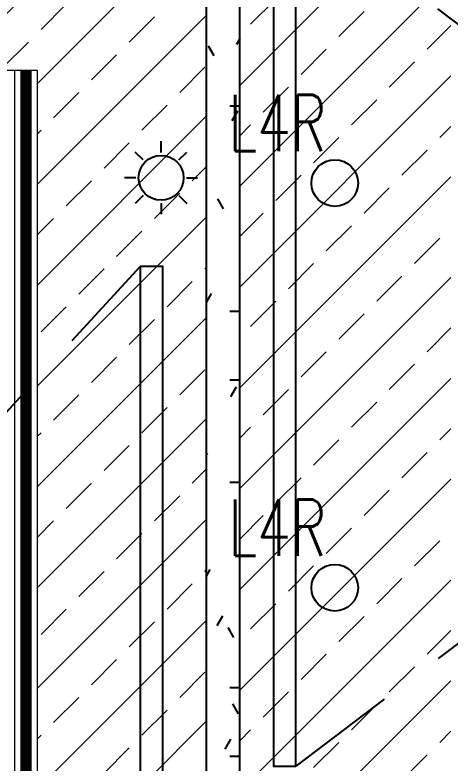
# Model space of a CAD drawing. Header units: millimetres. Extents: x -92759 to 184353, y -15225 to 86714.
# Drawn here: x 62201 to 64138, y 63930 to 67261 of the extents above; entities that cross this region are included whole.
import ezdxf

# ---------------------------------------------------------------- set-up
doc = ezdxf.new("R2010")
doc.units = ezdxf.units.MM
doc.linetypes.add('HIDDEN', pattern=[0.375, 0.25, -0.125])
doc.linetypes.add('IDA - Center 2', pattern=[1950, 450, -300, 900, -300])
for name, color, linetype in [('0-1', 9, 'Continuous'), ('A-_WALL----_H-1', 9, 'Continuous'), ('A-_WALLPRTN_E', 8, 'Continuous'), ('A-PATT-CONC', 8, 'Continuous'), ('E-_LIGT----_E-', 3, 'Continuous'), ('E-legend', 1, 'Continuous'), ('M-_SANIFIXR_E', 9, 'Continuous')]:
    doc.layers.add(name, color=color, linetype=linetype)
doc.layers.add('A-_DETA----_ED-2', color=1, linetype='Continuous', true_color=0xff0000)
doc.layers.add('E-_FIREALAM_E-1', color=1, linetype='Continuous', true_color=0xff0000)
doc.layers.add('HFI 9MM FPB', color=94, linetype='Continuous', lineweight=5)
doc.styles.add('Simplex', font='simplex_.ttf', dxfattribs={"width": 0.7, "height": 450})

# ---------------------------------------------------------------- blocks, each defined once
blk = doc.blocks.new('IDA - Strobe Light - IDA - Strobe Light-8826107-BLK8_RHH_2ND STOREY PLAN')
at = {"layer": 'A-_DETA----_ED-2'}
for p, q in [((0, 312.5), (0, 362.5)), ((-79.5, 279.5), (-114.9, 314.9)), ((79.5, 279.5), (114.9, 314.9)), ((-112.5, 200), (-162.5, 200)), ((112.5, 200), (162.5, 200)), ((-79.5, 120.5), (-114.9, 85.1)), ((79.5, 120.5), (114.9, 85.1)), ((0, 87.5), (0, 37.5))]:
    blk.add_line(p, q, dxfattribs=at)
blk.add_circle((0, 200), 100, dxfattribs=at)
blk = doc.blocks.new('1599_FURN_RHH_BLK8 _NEW__2ND STY_dwg-10261561-BLK8_RHH_2ND STOREY PLAN')
at = {"layer": '0-1', "linetype": 'IDA - Center 2'}
for p, q in [((-24303.7, -13500.1), (-26849.8, -11575.1)), ((-27542.4, -13200.1), (-28944.3, -14725.1)), ((-24302.3, -13499.1), (-26849.8, -15425.1))]:
    blk.add_line(p, q, dxfattribs=at)
at = {"layer": '0-1'}
for points in [[(-26849.8, -15425.1), (-26849.8, -11575.1), (-26949.8, -11575.1), (-26949.8, -15425.1), (-26849.8, -15425.1)], [(-27442.4, -16250.1), (-27442.4, -13200.1), (-27542.4, -13200.1), (-27542.4, -16250.1), (-27442.4, -16250.1)]]:
    blk.add_lwpolyline(points, dxfattribs=at)
blk = doc.blocks.new('A$C3019c3af')
at = {"layer": 'A-_WALL----_H-1'}
h = blk.add_hatch(dxfattribs=at)
h.set_pattern_fill('FP_8', color=256, style=0, pattern_type=2)
h.set_pattern_definition([(0, (-11670.95, 40338.29), (609.6, 152.4), [50.292, -406.908, 50.292, -406.908, -2438.4]), (0, (-11670.95, 40338.29), (609.6, 152.4), [-914.4, 50.292, -864.108, 50.292, -406.908, -1066.8]), (0, (-11670.95, 40338.29), (609.6, 152.4), [-2286, 50.292, -254.508, 50.292, -711.708]), (120, (-11442.35, 40414.49), (-436.7823, 451.7291), [50.292, -406.908, 50.292, -406.908, -2438.4]), (120, (-11442.35, 40414.49), (-436.7823, 451.7291), [-914.4, 50.292, -864.108, 50.292, -406.908, -1066.8]), (120, (-11442.35, 40414.49), (-436.7823, 451.7291), [-2286, 50.292, -254.508, 50.292, -711.708]), (240, (-11366.15, 40719.29), (-172.8177, -604.1291), [50.292, -406.908, 50.292, -406.908, -2438.4]), (240, (-11366.15, 40719.29), (-172.8177, -604.1291), [-914.4, 50.292, -864.108, 50.292, -406.908, -1066.8]), (240, (-11366.15, 40719.29), (-172.8177, -604.1291), [-2286, 50.292, -254.508, 50.292, -711.708])])
h.paths.add_polyline_path([(-19500, 28450), (-19500, 37900), (-19650, 37900), (-19650, 28450)])
at = {"layer": 'A-_WALLPRTN_E'}
for p, q in [((-19500, 28450), (-19500, 37300)), ((-19650, 35300), (-19650, 28450))]:
    blk.add_line(p, q, dxfattribs=at)
at = {"layer": 'E-_FIREALAM_E-1', "rotation": 89.99999999999694}
blk.add_blockref('IDA - Strobe Light - IDA - Strobe Light-8826107-BLK8_RHH_2ND STOREY PLAN', (-19650, 33795), dxfattribs=at)
at = {"layer": 'M-_SANIFIXR_E'}
blk.add_blockref('1599_FURN_RHH_BLK8 _NEW__2ND STY_dwg-10261561-BLK8_RHH_2ND STOREY PLAN', (7599.8, 46600.1), dxfattribs=at)
blk = doc.blocks.new('RCP_B8L2')
at = {"layer": 'HFI 9MM FPB'}
h = blk.add_hatch(dxfattribs=at)
h.set_pattern_fill('ANSI33', color=256, scale=50)
h.set_pattern_definition([(45, (-581589.02, -147239), (-224.5064, 224.5064), []), (45, (-581364.5, -147239), (-224.5064, 224.5064), [158.75, -79.375])])
h.paths.add_polyline_path([(-388478, -151102.3), (-385478.3, -151102.3), (-385478.3, -158302.3), (-388478, -158302.3)], flags=16)
h.paths.add_polyline_path([(-389418.1, -150277.3), (-387018.1, -150277.3), (-387018.1, -149827.3), (-384618.1, -149827.3), (-384618.1, -159127.3), (-387018.1, -159127.3), (-387018.1, -158677.3), (-387618.1, -158677.3), (-387618.1, -159127.3), (-389418.1, -159127.3)])
h = blk.add_hatch(dxfattribs=at)
h.set_pattern_fill('ANSI33', color=256, scale=50)
h.set_pattern_definition([(45, (-381589.02, -647239), (-224.5064, 224.5064), []), (45, (-381364.5, -647239), (-224.5064, 224.5064), [158.75, -79.375])])
h.paths.add_polyline_path([(-396916.6, -153298.3), (-390319.6, -153298.3), (-390319.6, -158098.3), (-396916.6, -158098.3)], flags=16)
edge = h.paths.add_edge_path()
edge.add_line((-397702.1, -152277.3), (-389568.1, -152277.3))
edge.add_line((-389568.1, -152277.3), (-389568.1, -159127.3))
edge.add_line((-389568.1, -159127.3), (-397218.1, -159127.3))
edge.add_line((-397218.1, -159127.3), (-397218.1, -158677.3))
edge.add_line((-397218.1, -158677.3), (-397668.1, -158677.3))
edge.add_line((-397668.1, -158677.3), (-397668.1, -152277.3))
for points in [[(-397668.1, -152277.3), (-389568.1, -152277.3), (-389568.1, -159127.3), (-397668.1, -159127.3)], [(-396916.6, -153302.3), (-390319.6, -153302.3), (-390319.6, -158102.3), (-396916.6, -158102.3)], [(-390419.1, -158102.3), (-390419.1, -153302.3), (-390319.6, -153302.3), (-390319.6, -158102.3)]]:
    blk.add_lwpolyline(points, close=True, dxfattribs=at)
blk = doc.blocks.new('A$C020d881d')
at = {"layer": 'E-legend', "lineweight": 25}
blk.add_circle((818.7, 172), 103.8, dxfattribs=at)
at = {"layer": 'E-legend', "lineweight": 25, "style": 'Simplex', "width": 0.7}
blk.add_text('L4R', height=250, dxfattribs=at).set_placement((345.2, 314.3))
blk = doc.blocks.new('EL_B8_L2_R4')
at = {"color": 1, "linetype": 'HIDDEN', "ltscale": 20, "const_width": 50}
blk.add_lwpolyline([(-28051.3, -17125), (-28051.3, -12325)], dxfattribs=at)
at = {"layer": 'E-_LIGT----_E-', "ltscale": 0.5}
for p in [(-27495.3, -13000.4), (-27495.3, -14802.8)]:
    blk.add_blockref('A$C020d881d', p, dxfattribs=at)

msp = doc.modelspace()

# ---------------------------------------------------------------- block references
at = {"layer": '0-1'}
msp.add_blockref('A$C3019c3af', (82701.1, 32741.2), dxfattribs=at)
at = {"layer": 'A-PATT-CONC'}
msp.add_blockref('RCP_B8L2', (452619.1, 220318.5), dxfattribs=at)
at = {"layer": 'E-legend', "color": 7}
msp.add_blockref('EL_B8_L2_R4', (90301.1, 79341.2), dxfattribs=at)

doc.saveas('drawing.dxf')
